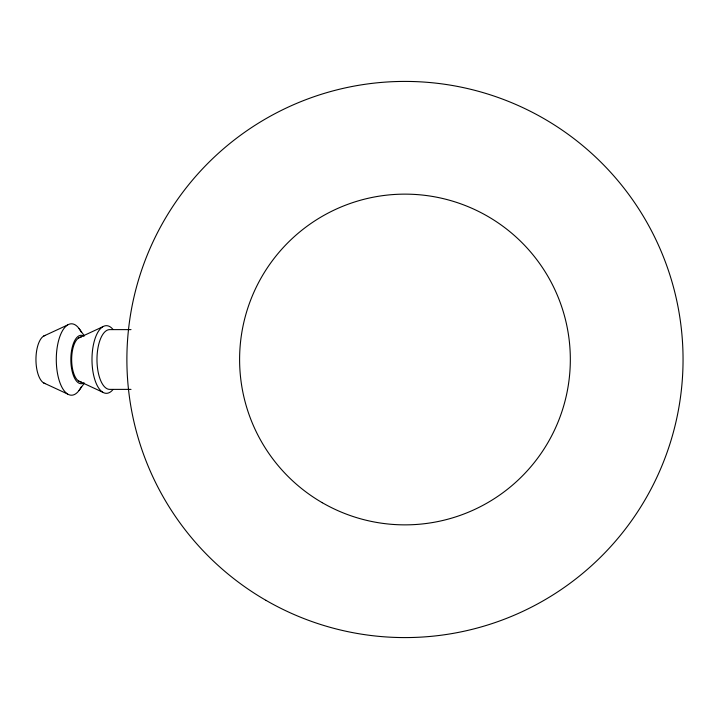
<?xml version="1.0" encoding="UTF-8"?>
<svg xmlns="http://www.w3.org/2000/svg" width="719" height="719" viewBox="0 0 719 719"><rect width="100%" height="100%" fill="white"/><g stroke="black" fill="none" stroke-linecap="round" stroke-linejoin="round"><path stroke-width="1.08" d="M79.081 390.417L84.348 383.182M43.589 336.115L67.55 325.015M78.704 337.93L102.655 326.83M131.011 329.617L109.701 329.617A29.883 12.726 90 0 0 96.975 359.5A29.883 12.726 90 0 0 109.701 389.383L131.011 389.383M78.704 381.07L102.655 392.17M43.589 382.885L67.55 393.985M79.081 328.583L84.348 335.818M112.928 389.635A33.829 14.398 -90 0 1 91.987 359.5A33.829 14.398 -90 0 1 112.928 329.365M45.36 383.622A24.212 10.309 -90 0 1 35.95 359.5A24.212 10.309 -90 0 1 45.36 335.378M83.826 382.885A24.212 10.309 -90 0 1 70.848 359.5A24.212 10.309 -90 0 1 83.826 336.115M81.256 386.849A35.698 15.198 90 0 1 60.432 384A35.698 15.198 90 0 1 60.432 335A35.698 15.198 90 0 1 81.256 332.151M81.157 381.834A22.334 9.509 90 0 1 71.648 359.5A22.334 9.509 90 0 1 81.157 337.166M265.931 600.329A278.082 278.082 0 0 0 683.05 359.5A278.082 278.082 0 0 0 265.931 118.671A278.082 278.082 0 0 0 265.931 600.329M322.283 502.707A165.361 165.361 0 0 0 570.329 359.5A165.361 165.361 0 0 0 322.283 216.293A165.361 165.361 0 0 0 322.283 502.707"/></g></svg>
